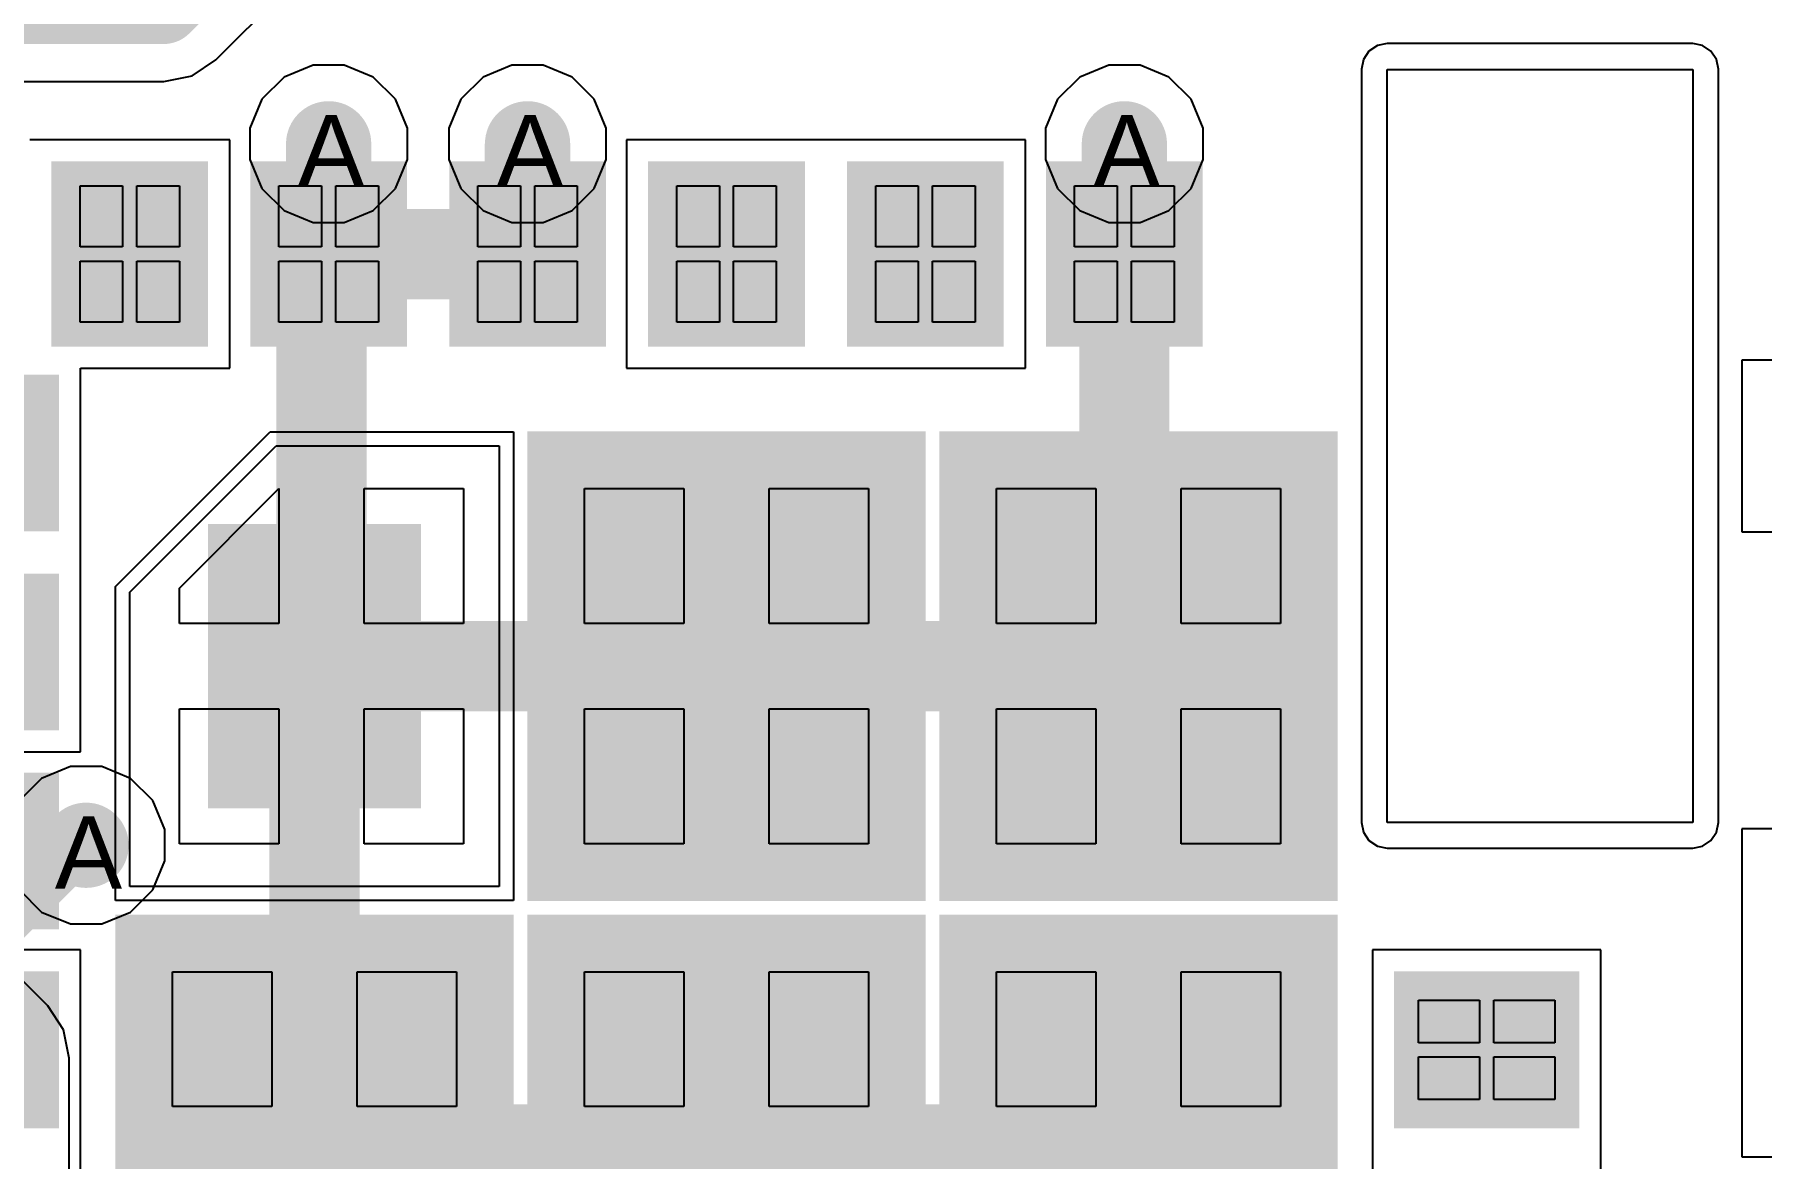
# Model space of a CAD drawing. Header units: inches. Extents: x 0 to 208, y 0 to 213.
# Drawn here: x 4.8257 to 5.3042, y 1.5502 to 1.8616 of the extents above; entities that cross this region are included whole.
import ezdxf

# ---------------------------------------------------------------- set-up
doc = ezdxf.new("R2010")
doc.units = ezdxf.units.IN
doc.header["$MEASUREMENT"] = 0
for name, color, linetype in [('Bottom Layer', 5, 'Continuous'), ('Drill Drawing', 1, 'Continuous'), ('Keep-Out Layer', 6, 'Continuous'), ('L2_GND1', 16, 'Continuous'), ('L3_SIG1', 76, 'Continuous'), ('L4_PWR', 90, 'Continuous'), ('L5_GND2', 156, 'Continuous'), ('L6_SIG2', 130, 'Continuous'), ('L7_GND3', 216, 'Continuous'), ('Top Layer', 1, 'Continuous'), ('Top Paste', 8, 'Continuous'), ('Top Solder', 216, 'Continuous'), ('Via Holes', 16, 'Continuous')]:
    doc.layers.add(name, color=color, linetype=linetype)
doc.styles.add('Arial', font='', dxfattribs={"height": 0.2})
doc.styles.get('Arial').set_extended_font_data('Arial')

# ---------------------------------------------------------------- blocks, each defined once
blk = doc.blocks.new('A7682E_254')
at = {"layer": 'Top Layer'}
for points in [[(-0.18307, 0.26968), (-0.14764, 0.26968), (-0.14764, 0.22638), (-0.18307, 0.22638)], [(-0.12795, 0.26968), (-0.09252, 0.26968), (-0.09252, 0.22638), (-0.12795, 0.22638)], [(-0.07284, 0.26968), (-0.0374, 0.26968), (-0.0374, 0.22638), (-0.07284, 0.22638)], [(-0.01772, 0.26968), (0.01772, 0.26968), (0.01772, 0.22638), (-0.01772, 0.22638)], [(0.0374, 0.26968), (0.07284, 0.26968), (0.07284, 0.22638), (0.0374, 0.22638)], [(0.09252, 0.26968), (0.12795, 0.26968), (0.12795, 0.22638), (0.09252, 0.22638)], [(-0.23228, 0.21063), (-0.18898, 0.21063), (-0.18898, 0.1752), (-0.23228, 0.1752)], [(-0.05118, 0.19488), (0.05118, 0.19488), (0.05118, 0.07283), (-0.05118, 0.07283)], [(0.06299, 0.19488), (0.16535, 0.19488), (0.16535, 0.07283), (0.06299, 0.07283)], [(-0.1437, 0.17323), (-0.08465, 0.17323), (-0.08465, 0.09449), (-0.1437, 0.09449)], [(-0.23228, 0.15551), (-0.18898, 0.15551), (-0.18898, 0.12008), (-0.23228, 0.12008)], [(-0.23228, 0.10039), (-0.18898, 0.10039), (-0.18898, 0.06496), (-0.23228, 0.06496)], [(-0.16535, 0.06102), (-0.06299, 0.06102), (-0.06299, -0.06102), (-0.16535, -0.06102)], [(-0.05118, 0.06102), (0.05118, 0.06102), (0.05118, -0.06102), (-0.05118, -0.06102)], [(0.06299, 0.06102), (0.16535, 0.06102), (0.16535, -0.06102), (0.06299, -0.06102)], [(-0.23228, 0.04528), (-0.18898, 0.04528), (-0.18898, 0.00984), (-0.23228, 0.00984)], [(0.18898, 0.04528), (0.23228, 0.04528), (0.23228, 0.00984), (0.18898, 0.00984)]]:
    blk.add_hatch(color=1, dxfattribs=at).paths.add_polyline_path(points)
at = {"layer": 'Top Solder'}
for points in [[(-0.18707, 0.27368), (-0.14364, 0.27368), (-0.14364, 0.22238), (-0.18707, 0.22238)], [(-0.13195, 0.27368), (-0.08852, 0.27368), (-0.08852, 0.22238), (-0.13195, 0.22238)], [(-0.07684, 0.27368), (-0.0334, 0.27368), (-0.0334, 0.22238), (-0.07684, 0.22238)], [(-0.02172, 0.27368), (0.02172, 0.27368), (0.02172, 0.22238), (-0.02172, 0.22238)], [(0.0334, 0.27368), (0.07684, 0.27368), (0.07684, 0.22238), (0.0334, 0.22238)], [(0.08852, 0.27368), (0.13195, 0.27368), (0.13195, 0.22238), (0.08852, 0.22238)], [(-0.23628, 0.21463), (-0.18498, 0.21463), (-0.18498, 0.1712), (-0.23628, 0.1712)], [(-0.05518, 0.19888), (0.05518, 0.19888), (0.05518, 0.06883), (-0.05518, 0.06883)], [(0.05899, 0.19888), (0.16935, 0.19888), (0.16935, 0.06883), (0.05899, 0.06883)], [(-0.23628, 0.15951), (-0.18498, 0.15951), (-0.18498, 0.11608), (-0.23628, 0.11608)], [(-0.23628, 0.10439), (-0.18498, 0.10439), (-0.18498, 0.06096), (-0.23628, 0.06096)], [(-0.16935, 0.06502), (-0.05899, 0.06502), (-0.05899, -0.06502), (-0.16935, -0.06502)], [(-0.05518, 0.06502), (0.05518, 0.06502), (0.05518, -0.06502), (-0.05518, -0.06502)], [(0.05899, 0.06502), (0.16935, 0.06502), (0.16935, -0.06502), (0.05899, -0.06502)], [(-0.23628, 0.04928), (-0.18498, 0.04928), (-0.18498, 0.00584), (-0.23628, 0.00584)], [(0.18498, 0.04928), (0.23628, 0.04928), (0.23628, 0.00584), (0.18498, 0.00584)]]:
    blk.add_hatch(color=216, dxfattribs=at).paths.add_polyline_path(points)
at = {"layer": 'Keep-Out Layer'}
for p, q in [((0.18307, 0.09055), (0.18307, 0.29921)), ((0.18307, 0.29921), (0.26772, 0.29921)), ((0.26772, 0.29921), (0.26772, 0.09055)), ((0.26772, 0.09055), (0.18307, 0.09055))]:
    blk.add_line(p, q, dxfattribs=at)
at = {"layer": 'Top Layer'}
for p, q in [((-0.16535, 0.15433), (-0.1248, 0.19488)), ((-0.1248, 0.19488), (-0.06299, 0.19488)), ((-0.06299, 0.19488), (-0.06299, 0.07283)), ((-0.16535, 0.07283), (-0.16535, 0.15433)), ((-0.06299, 0.07283), (-0.16535, 0.07283))]:
    blk.add_line(p, q, dxfattribs=at)
at = {"layer": 'Top Paste'}
for p, q in [((-0.17913, 0.25), (-0.17913, 0.26693)), ((-0.17913, 0.26693), (-0.16732, 0.26693)), ((-0.16732, 0.26693), (-0.16732, 0.25)), ((-0.16339, 0.25), (-0.16339, 0.26693)), ((-0.16339, 0.26693), (-0.15157, 0.26693)), ((-0.15157, 0.26693), (-0.15157, 0.25)), ((-0.12402, 0.25), (-0.12402, 0.26693)), ((-0.12402, 0.26693), (-0.1122, 0.26693)), ((-0.1122, 0.26693), (-0.1122, 0.25)), ((-0.10827, 0.25), (-0.10827, 0.26693)), ((-0.10827, 0.26693), (-0.09646, 0.26693)), ((-0.09646, 0.26693), (-0.09646, 0.25)), ((-0.0689, 0.25), (-0.0689, 0.26693)), ((-0.0689, 0.26693), (-0.05709, 0.26693)), ((-0.05709, 0.26693), (-0.05709, 0.25)), ((-0.05315, 0.25), (-0.05315, 0.26693)), ((-0.05315, 0.26693), (-0.04134, 0.26693)), ((-0.04134, 0.26693), (-0.04134, 0.25)), ((-0.01378, 0.25), (-0.01378, 0.26693)), ((-0.01378, 0.26693), (-0.00197, 0.26693)), ((-0.00197, 0.26693), (-0.00197, 0.25)), ((0.00197, 0.25), (0.00197, 0.26693)), ((0.00197, 0.26693), (0.01378, 0.26693)), ((0.01378, 0.26693), (0.01378, 0.25)), ((0.04134, 0.25), (0.04134, 0.26693)), ((0.04134, 0.26693), (0.05315, 0.26693)), ((0.05315, 0.26693), (0.05315, 0.25)), ((0.05709, 0.25), (0.05709, 0.26693)), ((0.05709, 0.26693), (0.0689, 0.26693)), ((0.0689, 0.26693), (0.0689, 0.25)), ((0.09646, 0.25), (0.09646, 0.26693)), ((0.09646, 0.26693), (0.10827, 0.26693)), ((0.10827, 0.26693), (0.10827, 0.25)), ((0.1122, 0.25), (0.1122, 0.26693)), ((0.1122, 0.26693), (0.12402, 0.26693)), ((0.12402, 0.26693), (0.12402, 0.25)), ((-0.16732, 0.25), (-0.17913, 0.25)), ((-0.15157, 0.25), (-0.16339, 0.25)), ((-0.1122, 0.25), (-0.12402, 0.25)), ((-0.09646, 0.25), (-0.10827, 0.25)), ((-0.05709, 0.25), (-0.0689, 0.25)), ((-0.04134, 0.25), (-0.05315, 0.25)), ((-0.00197, 0.25), (-0.01378, 0.25)), ((0.01378, 0.25), (0.00197, 0.25)), ((0.05315, 0.25), (0.04134, 0.25)), ((0.0689, 0.25), (0.05709, 0.25)), ((0.10827, 0.25), (0.09646, 0.25)), ((0.12402, 0.25), (0.1122, 0.25)), ((-0.17913, 0.22913), (-0.17913, 0.24606)), ((-0.17913, 0.24606), (-0.16732, 0.24606)), ((-0.16732, 0.24606), (-0.16732, 0.22913)), ((-0.16339, 0.22913), (-0.16339, 0.24606)), ((-0.16339, 0.24606), (-0.15157, 0.24606)), ((-0.15157, 0.24606), (-0.15157, 0.22913)), ((-0.12402, 0.22913), (-0.12402, 0.24606)), ((-0.12402, 0.24606), (-0.1122, 0.24606)), ((-0.1122, 0.24606), (-0.1122, 0.22913)), ((-0.10827, 0.22913), (-0.10827, 0.24606)), ((-0.10827, 0.24606), (-0.09646, 0.24606)), ((-0.09646, 0.24606), (-0.09646, 0.22913)), ((-0.0689, 0.22913), (-0.0689, 0.24606)), ((-0.0689, 0.24606), (-0.05709, 0.24606)), ((-0.05709, 0.24606), (-0.05709, 0.22913)), ((-0.05315, 0.22913), (-0.05315, 0.24606)), ((-0.05315, 0.24606), (-0.04134, 0.24606)), ((-0.04134, 0.24606), (-0.04134, 0.22913)), ((-0.01378, 0.22913), (-0.01378, 0.24606)), ((-0.01378, 0.24606), (-0.00197, 0.24606)), ((-0.00197, 0.24606), (-0.00197, 0.22913)), ((0.00197, 0.22913), (0.00197, 0.24606)), ((0.00197, 0.24606), (0.01378, 0.24606)), ((0.01378, 0.24606), (0.01378, 0.22913)), ((0.04134, 0.22913), (0.04134, 0.24606)), ((0.04134, 0.24606), (0.05315, 0.24606)), ((0.05315, 0.24606), (0.05315, 0.22913)), ((0.05709, 0.22913), (0.05709, 0.24606)), ((0.05709, 0.24606), (0.0689, 0.24606)), ((0.0689, 0.24606), (0.0689, 0.22913)), ((0.09646, 0.22913), (0.09646, 0.24606)), ((0.09646, 0.24606), (0.10827, 0.24606)), ((0.10827, 0.24606), (0.10827, 0.22913)), ((0.1122, 0.22913), (0.1122, 0.24606)), ((0.1122, 0.24606), (0.12402, 0.24606)), ((0.12402, 0.24606), (0.12402, 0.22913)), ((-0.16732, 0.22913), (-0.17913, 0.22913)), ((-0.15157, 0.22913), (-0.16339, 0.22913)), ((-0.1122, 0.22913), (-0.12402, 0.22913)), ((-0.09646, 0.22913), (-0.10827, 0.22913)), ((-0.05709, 0.22913), (-0.0689, 0.22913)), ((-0.04134, 0.22913), (-0.05315, 0.22913)), ((-0.00197, 0.22913), (-0.01378, 0.22913)), ((0.01378, 0.22913), (0.00197, 0.22913)), ((0.05315, 0.22913), (0.04134, 0.22913)), ((0.0689, 0.22913), (0.05709, 0.22913)), ((0.10827, 0.22913), (0.09646, 0.22913)), ((0.12402, 0.22913), (0.1122, 0.22913)), ((-0.15157, 0.15551), (-0.12402, 0.18307)), ((-0.12402, 0.18307), (-0.12402, 0.14567)), ((-0.10039, 0.14567), (-0.10039, 0.18307)), ((-0.10039, 0.18307), (-0.07283, 0.18307)), ((-0.07283, 0.18307), (-0.07283, 0.14567)), ((-0.03937, 0.14567), (-0.03937, 0.18307)), ((-0.03937, 0.18307), (-0.01181, 0.18307)), ((-0.01181, 0.18307), (-0.01181, 0.14567)), ((0.01181, 0.14567), (0.01181, 0.18307)), ((0.01181, 0.18307), (0.03937, 0.18307)), ((0.03937, 0.18307), (0.03937, 0.14567)), ((0.0748, 0.14567), (0.0748, 0.18307)), ((0.0748, 0.18307), (0.10236, 0.18307)), ((0.10236, 0.18307), (0.10236, 0.14567)), ((0.12598, 0.14567), (0.12598, 0.18307)), ((0.12598, 0.18307), (0.15354, 0.18307)), ((0.15354, 0.18307), (0.15354, 0.14567)), ((-0.15157, 0.14567), (-0.15157, 0.15551)), ((-0.12402, 0.14567), (-0.15157, 0.14567)), ((-0.07283, 0.14567), (-0.10039, 0.14567)), ((-0.01181, 0.14567), (-0.03937, 0.14567)), ((0.03937, 0.14567), (0.01181, 0.14567)), ((0.10236, 0.14567), (0.0748, 0.14567)), ((0.15354, 0.14567), (0.12598, 0.14567)), ((-0.15157, 0.08465), (-0.15157, 0.12205)), ((-0.15157, 0.12205), (-0.12402, 0.12205)), ((-0.12402, 0.12205), (-0.12402, 0.08465)), ((-0.10039, 0.08465), (-0.10039, 0.12205)), ((-0.10039, 0.12205), (-0.07283, 0.12205)), ((-0.07283, 0.12205), (-0.07283, 0.08465)), ((-0.03937, 0.08465), (-0.03937, 0.12205)), ((-0.03937, 0.12205), (-0.01181, 0.12205)), ((-0.01181, 0.12205), (-0.01181, 0.08465)), ((0.01181, 0.08465), (0.01181, 0.12205)), ((0.01181, 0.12205), (0.03937, 0.12205)), ((0.03937, 0.12205), (0.03937, 0.08465)), ((0.0748, 0.08465), (0.0748, 0.12205)), ((0.0748, 0.12205), (0.10236, 0.12205)), ((0.10236, 0.12205), (0.10236, 0.08465)), ((0.12598, 0.08465), (0.12598, 0.12205)), ((0.12598, 0.12205), (0.15354, 0.12205)), ((0.15354, 0.12205), (0.15354, 0.08465)), ((-0.12402, 0.08465), (-0.15157, 0.08465)), ((-0.07283, 0.08465), (-0.10039, 0.08465)), ((-0.01181, 0.08465), (-0.03937, 0.08465)), ((0.03937, 0.08465), (0.01181, 0.08465)), ((0.10236, 0.08465), (0.0748, 0.08465)), ((0.15354, 0.08465), (0.12598, 0.08465)), ((-0.15354, 0.01181), (-0.15354, 0.04921)), ((-0.15354, 0.04921), (-0.12598, 0.04921)), ((-0.12598, 0.04921), (-0.12598, 0.01181)), ((-0.10236, 0.01181), (-0.10236, 0.04921)), ((-0.10236, 0.04921), (-0.0748, 0.04921)), ((-0.0748, 0.04921), (-0.0748, 0.01181)), ((-0.03937, 0.01181), (-0.03937, 0.04921)), ((-0.03937, 0.04921), (-0.01181, 0.04921)), ((-0.01181, 0.04921), (-0.01181, 0.01181)), ((0.01181, 0.01181), (0.01181, 0.04921)), ((0.01181, 0.04921), (0.03937, 0.04921)), ((0.03937, 0.04921), (0.03937, 0.01181)), ((0.0748, 0.01181), (0.0748, 0.04921)), ((0.0748, 0.04921), (0.10236, 0.04921)), ((0.10236, 0.04921), (0.10236, 0.01181)), ((0.12598, 0.01181), (0.12598, 0.04921)), ((0.12598, 0.04921), (0.15354, 0.04921)), ((0.15354, 0.04921), (0.15354, 0.01181)), ((0.19173, 0.02953), (0.19173, 0.04134)), ((0.19173, 0.04134), (0.20866, 0.04134)), ((0.20866, 0.04134), (0.20866, 0.02953)), ((0.2126, 0.02953), (0.2126, 0.04134)), ((0.2126, 0.04134), (0.22953, 0.04134)), ((0.22953, 0.04134), (0.22953, 0.02953)), ((0.20866, 0.02953), (0.19173, 0.02953)), ((0.22953, 0.02953), (0.2126, 0.02953)), ((0.19173, 0.01378), (0.19173, 0.02559)), ((0.19173, 0.02559), (0.20866, 0.02559)), ((0.20866, 0.02559), (0.20866, 0.01378)), ((0.2126, 0.01378), (0.2126, 0.02559)), ((0.2126, 0.02559), (0.22953, 0.02559)), ((0.22953, 0.02559), (0.22953, 0.01378)), ((-0.12598, 0.01181), (-0.15354, 0.01181)), ((-0.0748, 0.01181), (-0.10236, 0.01181)), ((-0.01181, 0.01181), (-0.03937, 0.01181)), ((0.03937, 0.01181), (0.01181, 0.01181)), ((0.10236, 0.01181), (0.0748, 0.01181)), ((0.15354, 0.01181), (0.12598, 0.01181)), ((0.20866, 0.01378), (0.19173, 0.01378)), ((0.22953, 0.01378), (0.2126, 0.01378))]:
    blk.add_line(p, q, dxfattribs=at)
at = {"layer": 'Top Solder'}
for p, q in [((-0.16929, 0.15596), (-0.12643, 0.19882)), ((-0.12643, 0.19882), (-0.05906, 0.19882)), ((-0.05906, 0.19882), (-0.05906, 0.0689)), ((-0.16929, 0.0689), (-0.16929, 0.15596)), ((-0.05906, 0.0689), (-0.16929, 0.0689))]:
    blk.add_line(p, q, dxfattribs=at)

msp = doc.modelspace()

# ---------------------------------------------------------------- hatches: boundary and pattern name
at = {"layer": 'Bottom Layer'}
h = msp.add_hatch(color=5, dxfattribs=at)
edge = h.paths.add_edge_path()
edge.add_arc((4.90721, 1.83135), 0.01181, 0, 360)
h = msp.add_hatch(color=5, dxfattribs=at)
edge = h.paths.add_edge_path()
edge.add_arc((4.96233, 1.83135), 0.01181, 0, 360)
h = msp.add_hatch(color=5, dxfattribs=at)
edge = h.paths.add_edge_path()
edge.add_arc((5.12769, 1.83135), 0.01181, 0, 360)
h = msp.add_hatch(color=5, dxfattribs=at)
edge = h.paths.add_edge_path()
edge.add_arc((4.84, 1.637), 0.01181, 0, 360)
at = {"layer": 'L2_GND1'}
h = msp.add_hatch(color=16, dxfattribs=at)
edge = h.paths.add_edge_path()
edge.add_arc((4.90721, 1.83135), 0.01181, 0, 360)
h = msp.add_hatch(color=16, dxfattribs=at)
edge = h.paths.add_edge_path()
edge.add_arc((4.96233, 1.83135), 0.01181, 0, 360)
h = msp.add_hatch(color=16, dxfattribs=at)
edge = h.paths.add_edge_path()
edge.add_arc((5.12769, 1.83135), 0.01181, 0, 360)
h = msp.add_hatch(color=16, dxfattribs=at)
edge = h.paths.add_edge_path()
edge.add_arc((4.84, 1.637), 0.01181, 0, 360)
at = {"layer": 'L3_SIG1'}
h = msp.add_hatch(color=76, dxfattribs=at)
edge = h.paths.add_edge_path()
edge.add_arc((4.90721, 1.83135), 0.01181, 0, 360)
h = msp.add_hatch(color=76, dxfattribs=at)
edge = h.paths.add_edge_path()
edge.add_arc((4.96233, 1.83135), 0.01181, 0, 360)
h = msp.add_hatch(color=76, dxfattribs=at)
edge = h.paths.add_edge_path()
edge.add_arc((5.12769, 1.83135), 0.01181, 0, 360)
h = msp.add_hatch(color=76, dxfattribs=at)
edge = h.paths.add_edge_path()
edge.add_arc((4.84, 1.637), 0.01181, 0, 360)
at = {"layer": 'L4_PWR'}
h = msp.add_hatch(color=90, dxfattribs=at)
edge = h.paths.add_edge_path()
edge.add_arc((4.90721, 1.83135), 0.01181, 0, 360)
h = msp.add_hatch(color=90, dxfattribs=at)
edge = h.paths.add_edge_path()
edge.add_arc((4.96233, 1.83135), 0.01181, 0, 360)
h = msp.add_hatch(color=90, dxfattribs=at)
edge = h.paths.add_edge_path()
edge.add_arc((5.12769, 1.83135), 0.01181, 0, 360)
h = msp.add_hatch(color=90, dxfattribs=at)
edge = h.paths.add_edge_path()
edge.add_arc((4.84, 1.637), 0.01181, 0, 360)
at = {"layer": 'L5_GND2'}
h = msp.add_hatch(color=156, dxfattribs=at)
edge = h.paths.add_edge_path()
edge.add_arc((4.90721, 1.83135), 0.01181, 0, 360)
h = msp.add_hatch(color=156, dxfattribs=at)
edge = h.paths.add_edge_path()
edge.add_arc((4.96233, 1.83135), 0.01181, 0, 360)
h = msp.add_hatch(color=156, dxfattribs=at)
edge = h.paths.add_edge_path()
edge.add_arc((5.12769, 1.83135), 0.01181, 0, 360)
h = msp.add_hatch(color=156, dxfattribs=at)
edge = h.paths.add_edge_path()
edge.add_arc((4.84, 1.637), 0.01181, 0, 360)
at = {"layer": 'L6_SIG2'}
h = msp.add_hatch(color=130, dxfattribs=at)
edge = h.paths.add_edge_path()
edge.add_arc((4.90721, 1.83135), 0.01181, 0, 360)
h = msp.add_hatch(color=130, dxfattribs=at)
edge = h.paths.add_edge_path()
edge.add_arc((4.96233, 1.83135), 0.01181, 0, 360)
h = msp.add_hatch(color=130, dxfattribs=at)
edge = h.paths.add_edge_path()
edge.add_arc((5.12769, 1.83135), 0.01181, 0, 360)
h = msp.add_hatch(color=130, dxfattribs=at)
edge = h.paths.add_edge_path()
edge.add_arc((4.84, 1.637), 0.01181, 0, 360)
at = {"layer": 'L7_GND3'}
h = msp.add_hatch(color=216, dxfattribs=at)
edge = h.paths.add_edge_path()
edge.add_arc((4.90721, 1.83135), 0.01181, 0, 360)
h = msp.add_hatch(color=216, dxfattribs=at)
edge = h.paths.add_edge_path()
edge.add_arc((4.96233, 1.83135), 0.01181, 0, 360)
h = msp.add_hatch(color=216, dxfattribs=at)
edge = h.paths.add_edge_path()
edge.add_arc((5.12769, 1.83135), 0.01181, 0, 360)
h = msp.add_hatch(color=216, dxfattribs=at)
edge = h.paths.add_edge_path()
edge.add_arc((4.84, 1.637), 0.01181, 0, 360)
at = {"layer": 'Top Layer'}
h = msp.add_hatch(color=1, dxfattribs=at)
edge = h.paths.add_edge_path()
edge.add_arc((4.90721, 1.83135), 0.01181, 0, 360)
h = msp.add_hatch(color=1, dxfattribs=at)
edge = h.paths.add_edge_path()
edge.add_arc((4.96233, 1.83135), 0.01181, 0, 360)
h = msp.add_hatch(color=1, dxfattribs=at)
edge = h.paths.add_edge_path()
edge.add_arc((5.12769, 1.83135), 0.01181, 0, 360)
for points in [[(4.91903, 1.83135), (4.89536, 1.83135), (4.89536, 1.80074), (4.91903, 1.80074)], [(4.97414, 1.83135), (4.95048, 1.83135), (4.95048, 1.80074), (4.97414, 1.80074)], [(5.1395, 1.83135), (5.11583, 1.83135), (5.11583, 1.80074), (5.1395, 1.80074)]]:
    msp.add_hatch(color=1, dxfattribs=at).paths.add_polyline_path(points)
h = msp.add_hatch(color=1, dxfattribs=at)
edge = h.paths.add_edge_path()
edge.add_arc((4.84, 1.637), 0.01181, 0, 360)
at = {"layer": 'Via Holes'}
h = msp.add_hatch(color=7, dxfattribs=at)
edge = h.paths.add_edge_path()
edge.add_arc((4.90721, 1.83135), 0.00591, 0, 360)
h = msp.add_hatch(color=7, dxfattribs=at)
edge = h.paths.add_edge_path()
edge.add_arc((4.96233, 1.83135), 0.00591, 0, 360)
h = msp.add_hatch(color=7, dxfattribs=at)
edge = h.paths.add_edge_path()
edge.add_arc((5.12769, 1.83135), 0.00591, 0, 360)
h = msp.add_hatch(color=7, dxfattribs=at)
edge = h.paths.add_edge_path()
edge.add_arc((4.84, 1.637), 0.00591, 0, 360)

# ---------------------------------------------------------------- linework, layer by layer
at = {"layer": 'Bottom Layer'}
for p, q in [((5.19547, 1.85703), (5.19392, 1.85472)), ((5.19779, 1.85858), (5.19547, 1.85703)), ((5.20052, 1.85912), (5.19779, 1.85858)), ((5.28516, 1.85912), (5.20052, 1.85912)), ((5.28789, 1.85858), (5.28516, 1.85912)), ((5.29021, 1.85703), (5.28789, 1.85858)), ((5.29176, 1.85472), (5.29021, 1.85703)), ((5.19392, 1.85472), (5.19338, 1.85199)), ((5.19338, 1.85199), (5.19338, 1.64332)), ((5.2923, 1.85199), (5.29176, 1.85472)), ((5.2923, 1.64332), (5.2923, 1.85199)), ((5.19338, 1.64332), (5.19392, 1.64059)), ((5.29176, 1.64059), (5.2923, 1.64332)), ((5.19392, 1.64059), (5.19547, 1.63828)), ((5.19547, 1.63828), (5.19779, 1.63673)), ((5.19779, 1.63673), (5.20052, 1.63619)), ((5.28516, 1.63619), (5.28789, 1.63673)), ((5.28789, 1.63673), (5.29021, 1.63828)), ((5.29021, 1.63828), (5.29176, 1.64059)), ((5.20052, 1.63619), (5.28516, 1.63619))]:
    msp.add_line(p, q, dxfattribs=at)
msp.add_lwpolyline([(4.81713, 1.61413, 0.012, 0.012, 0), (4.84, 1.637, 0.012, 0.012, 0)], format="xyseb", dxfattribs=at)
msp.add_lwpolyline([(4.837, 1.637, 0.006, 0.006, 1), (4.843, 1.637, 0.006, 0.006, 1)], format="xyseb", close=True, dxfattribs=at)
at = {"layer": 'L2_GND1'}
for p, q in [((5.19547, 1.85703), (5.19392, 1.85472)), ((5.19779, 1.85858), (5.19547, 1.85703)), ((5.20052, 1.85912), (5.19779, 1.85858)), ((5.28516, 1.85912), (5.20052, 1.85912)), ((5.28789, 1.85858), (5.28516, 1.85912)), ((5.29021, 1.85703), (5.28789, 1.85858)), ((5.29176, 1.85472), (5.29021, 1.85703)), ((5.19392, 1.85472), (5.19338, 1.85199)), ((5.19338, 1.85199), (5.19338, 1.64332)), ((5.2923, 1.85199), (5.29176, 1.85472)), ((5.2923, 1.64332), (5.2923, 1.85199)), ((5.19338, 1.64332), (5.19392, 1.64059)), ((5.29176, 1.64059), (5.2923, 1.64332)), ((5.19392, 1.64059), (5.19547, 1.63828)), ((5.19547, 1.63828), (5.19779, 1.63673)), ((5.19779, 1.63673), (5.20052, 1.63619)), ((5.28516, 1.63619), (5.28789, 1.63673)), ((5.28789, 1.63673), (5.29021, 1.63828)), ((5.29021, 1.63828), (5.29176, 1.64059)), ((5.20052, 1.63619), (5.28516, 1.63619))]:
    msp.add_line(p, q, dxfattribs=at)
at = {"layer": 'L3_SIG1'}
for p, q in [((5.19547, 1.85703), (5.19392, 1.85472)), ((5.19779, 1.85858), (5.19547, 1.85703)), ((5.20052, 1.85912), (5.19779, 1.85858)), ((5.28516, 1.85912), (5.20052, 1.85912)), ((5.28789, 1.85858), (5.28516, 1.85912)), ((5.29021, 1.85703), (5.28789, 1.85858)), ((5.29176, 1.85472), (5.29021, 1.85703)), ((5.19392, 1.85472), (5.19338, 1.85199)), ((5.19338, 1.85199), (5.19338, 1.64332)), ((5.2923, 1.85199), (5.29176, 1.85472)), ((5.2923, 1.64332), (5.2923, 1.85199)), ((5.19338, 1.64332), (5.19392, 1.64059)), ((5.29176, 1.64059), (5.2923, 1.64332)), ((5.19392, 1.64059), (5.19547, 1.63828)), ((5.19547, 1.63828), (5.19779, 1.63673)), ((5.19779, 1.63673), (5.20052, 1.63619)), ((5.28516, 1.63619), (5.28789, 1.63673)), ((5.28789, 1.63673), (5.29021, 1.63828)), ((5.29021, 1.63828), (5.29176, 1.64059)), ((5.20052, 1.63619), (5.28516, 1.63619))]:
    msp.add_line(p, q, dxfattribs=at)
at = {"layer": 'L4_PWR'}
for p, q in [((4.87596, 1.85458), (4.94007, 1.91869)), ((5.19547, 1.85703), (5.19392, 1.85472)), ((5.19779, 1.85858), (5.19547, 1.85703)), ((5.20052, 1.85912), (5.19779, 1.85858)), ((5.28516, 1.85912), (5.20052, 1.85912)), ((5.28789, 1.85858), (5.28516, 1.85912)), ((5.29021, 1.85703), (5.28789, 1.85858)), ((5.29176, 1.85472), (5.29021, 1.85703)), ((4.86935, 1.85016), (4.87596, 1.85458)), ((4.90288, 1.85316), (4.89486, 1.84984)), ((4.91155, 1.85316), (4.90288, 1.85316)), ((4.91957, 1.84984), (4.91155, 1.85316)), ((4.95799, 1.85316), (4.94998, 1.84984)), ((4.96667, 1.85316), (4.95799, 1.85316)), ((4.97469, 1.84984), (4.96667, 1.85316)), ((5.12335, 1.85316), (5.11533, 1.84984)), ((5.13203, 1.85316), (5.12335, 1.85316)), ((5.14004, 1.84984), (5.13203, 1.85316)), ((5.19392, 1.85472), (5.19338, 1.85199)), ((5.19338, 1.85199), (5.19338, 1.64332)), ((5.2923, 1.85199), (5.29176, 1.85472)), ((5.2923, 1.64332), (5.2923, 1.85199)), ((4.80925, 1.84861), (4.86154, 1.84861)), ((4.86154, 1.84861), (4.86935, 1.85016)), ((4.89486, 1.84984), (4.88872, 1.84371)), ((4.9257, 1.84371), (4.91957, 1.84984)), ((4.94998, 1.84984), (4.94384, 1.84371)), ((4.98082, 1.84371), (4.97469, 1.84984)), ((5.11533, 1.84984), (5.1092, 1.84371)), ((5.14618, 1.84371), (5.14004, 1.84984)), ((4.88872, 1.84371), (4.8854, 1.83569)), ((4.92902, 1.83569), (4.9257, 1.84371)), ((4.94384, 1.84371), (4.94052, 1.83569)), ((4.98414, 1.83569), (4.98082, 1.84371)), ((5.1092, 1.84371), (5.10588, 1.83569)), ((5.1495, 1.83569), (5.14618, 1.84371)), ((4.8854, 1.83569), (4.8854, 1.82701)), ((4.92902, 1.82701), (4.92902, 1.83569)), ((4.94052, 1.83569), (4.94052, 1.82701)), ((4.98414, 1.82701), (4.98414, 1.83569)), ((5.10588, 1.83569), (5.10588, 1.82701)), ((5.1495, 1.82701), (5.1495, 1.83569)), ((4.8854, 1.82701), (4.88872, 1.819)), ((4.9257, 1.819), (4.92902, 1.82701)), ((4.94052, 1.82701), (4.94384, 1.819)), ((4.98082, 1.819), (4.98414, 1.82701)), ((5.10588, 1.82701), (5.1092, 1.819)), ((5.14618, 1.819), (5.1495, 1.82701)), ((4.88872, 1.819), (4.89486, 1.81286)), ((4.91957, 1.81286), (4.9257, 1.819)), ((4.94384, 1.819), (4.94998, 1.81286)), ((4.97469, 1.81286), (4.98082, 1.819)), ((5.1092, 1.819), (5.11533, 1.81286)), ((5.14004, 1.81286), (5.14618, 1.819)), ((4.89486, 1.81286), (4.90288, 1.80954)), ((4.90288, 1.80954), (4.91155, 1.80954)), ((4.91155, 1.80954), (4.91957, 1.81286)), ((4.94998, 1.81286), (4.95799, 1.80954)), ((4.95799, 1.80954), (4.96667, 1.80954)), ((4.96667, 1.80954), (4.97469, 1.81286)), ((5.11533, 1.81286), (5.12335, 1.80954)), ((5.12335, 1.80954), (5.13203, 1.80954)), ((5.13203, 1.80954), (5.14004, 1.81286)), ((4.83566, 1.65881), (4.82764, 1.65549)), ((4.84434, 1.65881), (4.83566, 1.65881)), ((4.85235, 1.65549), (4.84434, 1.65881)), ((4.82764, 1.65549), (4.82151, 1.64936)), ((4.85849, 1.64936), (4.85235, 1.65549)), ((4.86181, 1.64134), (4.85849, 1.64936)), ((4.86181, 1.63266), (4.86181, 1.64134)), ((5.19338, 1.64332), (5.19392, 1.64059)), ((5.29176, 1.64059), (5.2923, 1.64332)), ((5.19392, 1.64059), (5.19547, 1.63828)), ((5.19547, 1.63828), (5.19779, 1.63673)), ((5.19779, 1.63673), (5.20052, 1.63619)), ((5.28516, 1.63619), (5.28789, 1.63673)), ((5.28789, 1.63673), (5.29021, 1.63828)), ((5.29021, 1.63828), (5.29176, 1.64059)), ((4.85849, 1.62465), (4.86181, 1.63266)), ((5.20052, 1.63619), (5.28516, 1.63619)), ((4.82151, 1.62465), (4.82764, 1.61851)), ((4.85235, 1.61851), (4.85849, 1.62465)), ((4.82936, 1.59248), (4.80229, 1.61955)), ((4.82764, 1.61851), (4.83566, 1.61519)), ((4.84434, 1.61519), (4.85235, 1.61851)), ((4.83566, 1.61519), (4.84434, 1.61519)), ((4.83378, 1.58586), (4.82936, 1.59248)), ((4.83533, 1.57806), (4.83378, 1.58586)), ((4.83533, 1.30933), (4.83533, 1.57806))]:
    msp.add_line(p, q, dxfattribs=at)
for points in [[(4.86154, 1.869, 0.02, 0.02, 0), (4.93114, 1.9386, 0.02, 0.02, 0)], [(4.728, 1.869, 0.02, 0.02, 0), (4.86154, 1.869, 0.02, 0.02, 0)]]:
    msp.add_lwpolyline(points, format="xyseb", dxfattribs=at)
msp.add_lwpolyline([(4.85654, 1.869, 0.01, 0.01, 1), (4.86654, 1.869, 0.01, 0.01, 1)], format="xyseb", close=True, dxfattribs=at)
msp.add_lwpolyline([(4.85654, 1.869, 0.01, 0.01, 1), (4.86654, 1.869, 0.01, 0.01, 1)], format="xyseb", close=True, dxfattribs=at)
at = {"layer": 'L5_GND2'}
for p, q in [((5.19547, 1.85703), (5.19392, 1.85472)), ((5.19779, 1.85858), (5.19547, 1.85703)), ((5.20052, 1.85912), (5.19779, 1.85858)), ((5.28516, 1.85912), (5.20052, 1.85912)), ((5.28789, 1.85858), (5.28516, 1.85912)), ((5.29021, 1.85703), (5.28789, 1.85858)), ((5.29176, 1.85472), (5.29021, 1.85703)), ((5.19392, 1.85472), (5.19338, 1.85199)), ((5.19338, 1.85199), (5.19338, 1.64332)), ((5.2923, 1.85199), (5.29176, 1.85472)), ((5.2923, 1.64332), (5.2923, 1.85199)), ((5.19338, 1.64332), (5.19392, 1.64059)), ((5.29176, 1.64059), (5.2923, 1.64332)), ((5.19392, 1.64059), (5.19547, 1.63828)), ((5.19547, 1.63828), (5.19779, 1.63673)), ((5.19779, 1.63673), (5.20052, 1.63619)), ((5.28516, 1.63619), (5.28789, 1.63673)), ((5.28789, 1.63673), (5.29021, 1.63828)), ((5.29021, 1.63828), (5.29176, 1.64059)), ((5.20052, 1.63619), (5.28516, 1.63619))]:
    msp.add_line(p, q, dxfattribs=at)
at = {"layer": 'L6_SIG2'}
for p, q in [((5.19547, 1.85703), (5.19392, 1.85472)), ((5.19779, 1.85858), (5.19547, 1.85703)), ((5.20052, 1.85912), (5.19779, 1.85858)), ((5.28516, 1.85912), (5.20052, 1.85912)), ((5.28789, 1.85858), (5.28516, 1.85912)), ((5.29021, 1.85703), (5.28789, 1.85858)), ((5.29176, 1.85472), (5.29021, 1.85703)), ((5.19392, 1.85472), (5.19338, 1.85199)), ((5.19338, 1.85199), (5.19338, 1.64332)), ((5.2923, 1.85199), (5.29176, 1.85472)), ((5.2923, 1.64332), (5.2923, 1.85199)), ((5.19338, 1.64332), (5.19392, 1.64059)), ((5.29176, 1.64059), (5.2923, 1.64332)), ((5.19392, 1.64059), (5.19547, 1.63828)), ((5.19547, 1.63828), (5.19779, 1.63673)), ((5.19779, 1.63673), (5.20052, 1.63619)), ((5.28516, 1.63619), (5.28789, 1.63673)), ((5.28789, 1.63673), (5.29021, 1.63828)), ((5.29021, 1.63828), (5.29176, 1.64059)), ((5.20052, 1.63619), (5.28516, 1.63619))]:
    msp.add_line(p, q, dxfattribs=at)
at = {"layer": 'L7_GND3'}
for p, q in [((5.19547, 1.85703), (5.19392, 1.85472)), ((5.19779, 1.85858), (5.19547, 1.85703)), ((5.20052, 1.85912), (5.19779, 1.85858)), ((5.28516, 1.85912), (5.20052, 1.85912)), ((5.28789, 1.85858), (5.28516, 1.85912)), ((5.29021, 1.85703), (5.28789, 1.85858)), ((5.29176, 1.85472), (5.29021, 1.85703)), ((5.19392, 1.85472), (5.19338, 1.85199)), ((5.19338, 1.85199), (5.19338, 1.64332)), ((5.2923, 1.85199), (5.29176, 1.85472)), ((5.2923, 1.64332), (5.2923, 1.85199)), ((5.19338, 1.64332), (5.19392, 1.64059)), ((5.29176, 1.64059), (5.2923, 1.64332)), ((5.19392, 1.64059), (5.19547, 1.63828)), ((5.19547, 1.63828), (5.19779, 1.63673)), ((5.19779, 1.63673), (5.20052, 1.63619)), ((5.28516, 1.63619), (5.28789, 1.63673)), ((5.28789, 1.63673), (5.29021, 1.63828)), ((5.29021, 1.63828), (5.29176, 1.64059)), ((5.20052, 1.63619), (5.28516, 1.63619))]:
    msp.add_line(p, q, dxfattribs=at)
at = {"layer": 'Top Layer'}
for p, q in [((5.19547, 1.85703), (5.19392, 1.85472)), ((5.19779, 1.85858), (5.19547, 1.85703)), ((5.20052, 1.85912), (5.19779, 1.85858)), ((5.28516, 1.85912), (5.20052, 1.85912)), ((5.28789, 1.85858), (5.28516, 1.85912)), ((5.29021, 1.85703), (5.28789, 1.85858)), ((5.29176, 1.85472), (5.29021, 1.85703)), ((5.19392, 1.85472), (5.19338, 1.85199)), ((5.19338, 1.85199), (5.19338, 1.64332)), ((5.2923, 1.85199), (5.29176, 1.85472)), ((5.2923, 1.64332), (5.2923, 1.85199)), ((4.87981, 1.83246), (4.82438, 1.83246)), ((4.87981, 1.76915), (4.87981, 1.83246)), ((5.10028, 1.83246), (4.98973, 1.83246)), ((4.98973, 1.83246), (4.98973, 1.76915)), ((5.10028, 1.76915), (5.10028, 1.83246)), ((5.35422, 1.77143), (5.29879, 1.77143)), ((5.29879, 1.77143), (5.29879, 1.72387)), ((4.83847, 1.71797), (4.83847, 1.76915)), ((4.83847, 1.76915), (4.87981, 1.76915)), ((4.98973, 1.76915), (5.10028, 1.76915)), ((5.29879, 1.72387), (5.35422, 1.72387)), ((4.83847, 1.66285), (4.83847, 1.71797)), ((4.77516, 1.66285), (4.83847, 1.66285)), ((5.19338, 1.64332), (5.19392, 1.64059)), ((5.29176, 1.64059), (5.2923, 1.64332)), ((5.35422, 1.64151), (5.29879, 1.64151)), ((5.29879, 1.64151), (5.29879, 1.59395)), ((5.19392, 1.64059), (5.19547, 1.63828)), ((5.19547, 1.63828), (5.19779, 1.63673)), ((5.19779, 1.63673), (5.20052, 1.63619)), ((5.28516, 1.63619), (5.28789, 1.63673)), ((5.28789, 1.63673), (5.29021, 1.63828)), ((5.29021, 1.63828), (5.29176, 1.64059)), ((5.20052, 1.63619), (5.28516, 1.63619)), ((4.83847, 1.60805), (4.77516, 1.60805)), ((4.83847, 1.55262), (4.83847, 1.60805)), ((5.25973, 1.60805), (5.19642, 1.60805)), ((5.19642, 1.60805), (5.19642, 1.55262)), ((5.25973, 1.55262), (5.25973, 1.60805)), ((5.29879, 1.59395), (5.29879, 1.55065)), ((4.83847, 1.4975), (4.83847, 1.55262)), ((5.19642, 1.55262), (5.19642, 1.4975)), ((5.25973, 1.4975), (5.25973, 1.55262)), ((5.29879, 1.55065), (5.35422, 1.55065))]:
    msp.add_line(p, q, dxfattribs=at)
for points in [[(4.90524, 1.79884, 0.025, 0.025, 0), (4.90721, 1.8008, 0.025, 0.025, 0)], [(4.90524, 1.6886, 0.025, 0.025, 0), (4.90524, 1.79884, 0.025, 0.025, 0)], [(4.90721, 1.8008, 0.025, 0.025, 0), (4.96233, 1.8008, 0.025, 0.025, 0)], [(5.12768, 1.69057, 0.025, 0.025, 0), (5.12768, 1.8008, 0.025, 0.025, 0)], [(4.90327, 1.68663, 0.025, 0.025, 0), (4.90524, 1.6886, 0.025, 0.025, 0)], [(4.90327, 1.55277, 0.025, 0.025, 0), (4.90327, 1.68663, 0.025, 0.025, 0)], [(4.90327, 1.68663, 0.025, 0.025, 0), (5.01745, 1.68663, 0.025, 0.025, 0)], [(5.01745, 1.68663, 0.025, 0.025, 0), (5.13162, 1.68663, 0.025, 0.025, 0)], [(5.12768, 1.69057, 0.025, 0.025, 0), (5.13162, 1.68663, 0.025, 0.025, 0)], [(4.90327, 1.55277, 0.025, 0.025, 0), (5.01745, 1.55277, 0.025, 0.025, 0)], [(5.01745, 1.55277, 0.025, 0.025, 0), (5.13162, 1.55277, 0.025, 0.025, 0)], [(5.13162, 1.41891, 0.025, 0.025, 0), (5.13162, 1.55277, 0.025, 0.025, 0)]]:
    msp.add_lwpolyline(points, format="xyseb", dxfattribs=at)
for points in [[(4.89899, 1.79884, 0.0125, 0.0125, 1), (4.91149, 1.79884, 0.0125, 0.0125, 1)], [(4.89899, 1.79884, 0.0125, 0.0125, 1), (4.91149, 1.79884, 0.0125, 0.0125, 1)], [(4.90096, 1.8008, 0.0125, 0.0125, 1), (4.91346, 1.8008, 0.0125, 0.0125, 1)], [(4.90096, 1.8008, 0.0125, 0.0125, 1), (4.91346, 1.8008, 0.0125, 0.0125, 1)], [(4.95608, 1.8008, 0.0125, 0.0125, 1), (4.96858, 1.8008, 0.0125, 0.0125, 1)], [(5.12143, 1.8008, 0.0125, 0.0125, 1), (5.13393, 1.8008, 0.0125, 0.0125, 1)], [(4.89702, 1.68663, 0.0125, 0.0125, 1), (4.90952, 1.68663, 0.0125, 0.0125, 1)], [(4.89702, 1.68663, 0.0125, 0.0125, 1), (4.90952, 1.68663, 0.0125, 0.0125, 1)], [(4.89702, 1.68663, 0.0125, 0.0125, 1), (4.90952, 1.68663, 0.0125, 0.0125, 1)], [(4.89899, 1.6886, 0.0125, 0.0125, 1), (4.91149, 1.6886, 0.0125, 0.0125, 1)], [(4.89899, 1.6886, 0.0125, 0.0125, 1), (4.91149, 1.6886, 0.0125, 0.0125, 1)], [(5.0112, 1.68663, 0.0125, 0.0125, 1), (5.0237, 1.68663, 0.0125, 0.0125, 1)], [(5.0112, 1.68663, 0.0125, 0.0125, 1), (5.0237, 1.68663, 0.0125, 0.0125, 1)], [(5.12143, 1.69057, 0.0125, 0.0125, 1), (5.13393, 1.69057, 0.0125, 0.0125, 1)], [(5.12143, 1.69057, 0.0125, 0.0125, 1), (5.13393, 1.69057, 0.0125, 0.0125, 1)], [(5.12537, 1.68663, 0.0125, 0.0125, 1), (5.13787, 1.68663, 0.0125, 0.0125, 1)], [(5.12537, 1.68663, 0.0125, 0.0125, 1), (5.13787, 1.68663, 0.0125, 0.0125, 1)], [(4.89702, 1.55277, 0.0125, 0.0125, 1), (4.90952, 1.55277, 0.0125, 0.0125, 1)], [(4.89702, 1.55277, 0.0125, 0.0125, 1), (4.90952, 1.55277, 0.0125, 0.0125, 1)], [(5.0112, 1.55277, 0.0125, 0.0125, 1), (5.0237, 1.55277, 0.0125, 0.0125, 1)], [(5.0112, 1.55277, 0.0125, 0.0125, 1), (5.0237, 1.55277, 0.0125, 0.0125, 1)], [(5.12537, 1.55277, 0.0125, 0.0125, 1), (5.13787, 1.55277, 0.0125, 0.0125, 1)], [(5.12537, 1.55277, 0.0125, 0.0125, 1), (5.13787, 1.55277, 0.0125, 0.0125, 1)]]:
    msp.add_lwpolyline(points, format="xyseb", close=True, dxfattribs=at)

# ---------------------------------------------------------------- block references
msp.add_blockref('A7682E_254', (5.01745, 1.55277))

# ---------------------------------------------------------------- texts
at = {"layer": 'Drill Drawing', "style": 'Arial'}
for p in [(4.89855, 1.81936), (4.95367, 1.81936), (5.11902, 1.81936), (4.83134, 1.625)]:
    msp.add_text('A', height=0.02, dxfattribs=at).set_placement(p)

doc.saveas('drawing.dxf')
